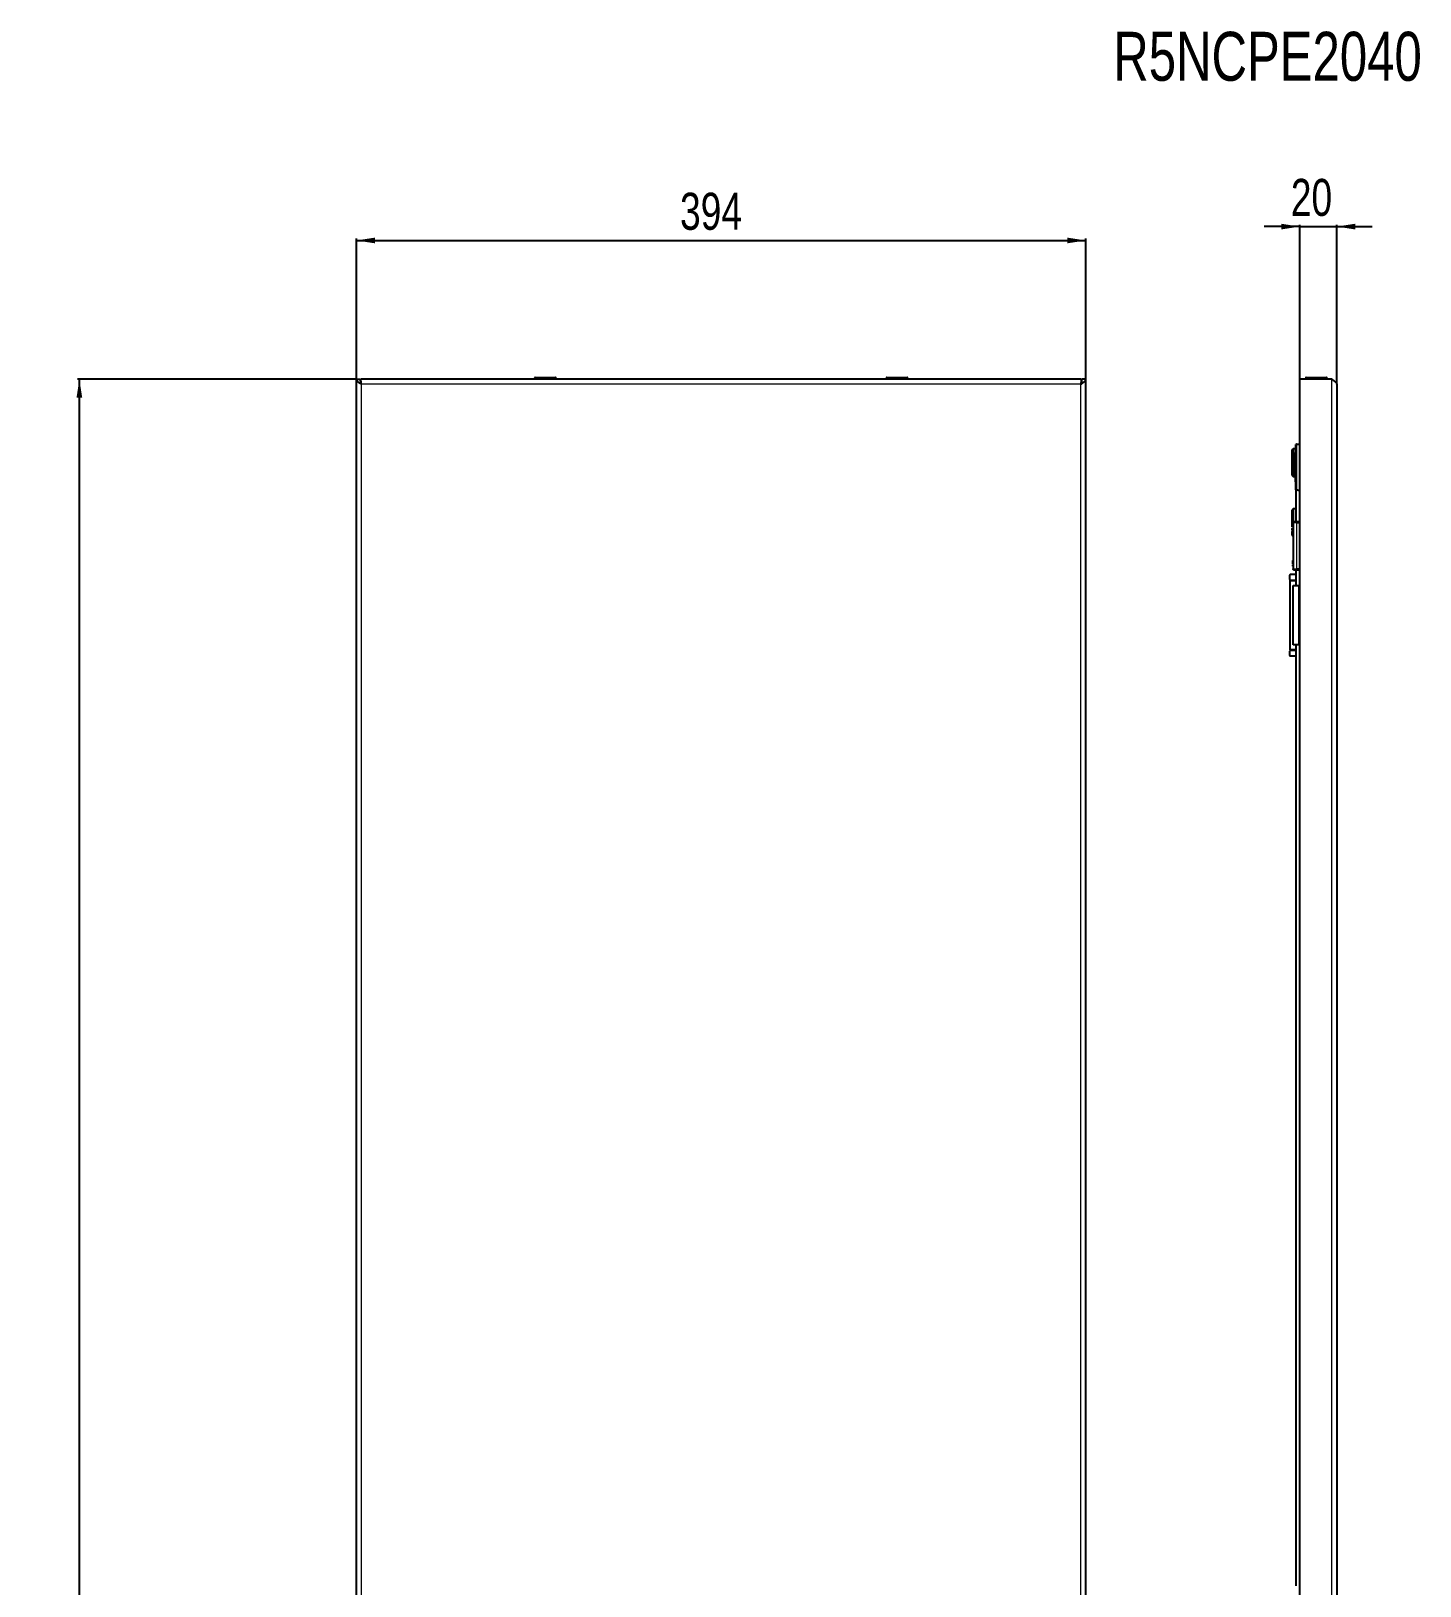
# Model space of a CAD drawing. Header units: millimetres. Extents: x -188 to 1345, y -1228 to 1043.
# Drawn here: x -188 to 562, y 203 to 1043 of the extents above; entities that cross this region are included whole.
import ezdxf

# ---------------------------------------------------------------- set-up
doc = ezdxf.new("R2010")
doc.units = ezdxf.units.MM
doc.layers.add('FORMAT', color=7, linetype='Continuous')
doc.styles.add('SLDTEXTSTYLE0', font='TXT', dxfattribs={"width": 0.75})
doc.dimstyles.new('SLDDIMSTYLE0', dxfattribs={"dimtxt": 20, "dimasz": 10, "dimexe": 0, "dimexo": 0.0625, "dimgap": 5, "dimtad": 2, "dimdec": 1, "dimrnd": 1e-09, "dimzin": 12, "dimdsep": 46, "dimtxsty": 'SLDTEXTSTYLE0', "dimsah": 1, "dimcen": 0.09, "dimadec": 0, "dimazin": 3, "dimtfac": 1, "dimtofl": 0, "dimtmove": 0, "dimatfit": 3, "dimfxl": 0, "dimfrac": 2, "dimtolj": 1, "dimtzin": 12, "dimarcsym": 0})
doc.dimstyles.new('SLDDIMSTYLE1', dxfattribs={"dimtxt": 20, "dimasz": 10, "dimexe": 0, "dimexo": 0.0625, "dimgap": 5, "dimtad": 2, "dimdec": 1, "dimrnd": 1e-09, "dimzin": 12, "dimdsep": 46, "dimtxsty": 'SLDTEXTSTYLE0', "dimsah": 1, "dimcen": 0.09, "dimadec": 0, "dimazin": 3, "dimtfac": 1, "dimtmove": 0, "dimatfit": 0, "dimfxl": 0, "dimfrac": 2, "dimtolj": 1, "dimtzin": 12, "dimarcsym": 0})

# ---------------------------------------------------------------- blocks, each defined once
blk = doc.blocks.new('_D')
at = {"layer": 'FORMAT'}
for p, q in [((-12.31, 855.03), (-12.31, 931.02)), ((-12.31, 930.02), (381.69, 930.02)), ((381.69, 855.03), (381.69, 931.02))]:
    blk.add_line(p, q, dxfattribs=at)
for points in [[(-12.31, 930.02), (-2.31, 928.48), (-2.31, 931.56)], [(381.69, 930.02), (371.69, 931.56), (371.69, 928.48)]]:
    blk.add_solid(points, dxfattribs=at)
at = {"layer": 'FORMAT', "insert": (162.52, 955.8), "char_height": 20, "attachment_point": 1, "style": 'SLDTEXTSTYLE0'}
blk.add_mtext('394', dxfattribs=at)
blk = doc.blocks.new('_D_1')
at = {"layer": 'FORMAT'}
for p, q in [((-12.32, 855.02), (-162.97, 855.02)), ((-161.97, -1099.98), (-161.97, 855.02)), ((-12.32, -1099.98), (-162.97, -1099.98))]:
    blk.add_line(p, q, dxfattribs=at)
for points in [[(-161.97, 855.02), (-163.51, 845.02), (-160.43, 845.02)], [(-161.97, -1099.98), (-160.43, -1089.98), (-163.51, -1089.98)]]:
    blk.add_solid(points, dxfattribs=at)
at = {"layer": 'FORMAT', "insert": (-187.75, -77.12), "char_height": 20, "attachment_point": 1, "rotation": 90, "style": 'SLDTEXTSTYLE0'}
blk.add_mtext('1955', dxfattribs=at)
blk = doc.blocks.new('_D_3')
at = {"layer": 'FORMAT'}
for p, q in [((497.27, 937.52), (478.04, 937.52)), ((497.27, 855.03), (497.27, 938.52)), ((497.27, 937.52), (517.27, 937.52)), ((517.27, 852.43), (517.27, 938.52)), ((517.27, 937.52), (536.5, 937.52))]:
    blk.add_line(p, q, dxfattribs=at)
for points in [[(497.27, 937.52), (487.27, 939.06), (487.27, 935.98)], [(517.27, 937.52), (527.27, 935.98), (527.27, 939.06)]]:
    blk.add_solid(points, dxfattribs=at)
at = {"layer": 'FORMAT', "insert": (492.49, 963.3), "char_height": 20, "attachment_point": 1, "style": 'SLDTEXTSTYLE0'}
blk.add_mtext('20', dxfattribs=at)

msp = doc.modelspace()

# ---------------------------------------------------------------- linework, layer by layer
at = {"color": 7, "linetype": 'Continuous', "lineweight": 25}
for p, q in [((-12.31, 855.02), (-10.31, 855.02)), ((-12.31, -1099.98), (-12.31, 855.02)), ((-10.01, 853.29), (-10.01, 855.02)), ((379.39, 855.02), (-10.01, 855.02)), ((83.94, 855.77), (83.94, 855.02)), ((84.19, 856.02), (95.19, 856.02)), ((95.44, 855.02), (95.44, 855.77)), ((273.94, 855.77), (273.94, 855.02)), ((274.19, 856.02), (276.68, 856.02)), ((276.68, 856.02), (285.19, 856.02)), ((285.44, 855.02), (285.44, 855.77)), ((379.39, 855.02), (379.39, 853.29)), ((381.69, 855.02), (379.69, 855.02)), ((381.69, -1099.98), (381.69, 855.02)), ((497.27, -1099.98), (497.27, 855.02)), ((514.67, 855.02), (497.27, 855.02)), ((500.52, 855.77), (500.52, 855.02)), ((500.77, 856.02), (501.67, 856.02)), ((501.67, 856.02), (511.77, 856.02)), ((512.02, 855.02), (512.02, 855.77)), ((517.27, 852.42), (517.27, -44.98)), ((493.77, 817.52), (493.27, 817.02)), ((493.27, 803.02), (493.27, 817.02)), ((495.27, 817.52), (493.77, 817.52)), ((493.77, 817.52), (493.77, 802.52)), ((495.07, 815.37), (495.27, 815.37)), ((495.07, 813.38), (495.07, 815.37)), ((495.27, 795.32), (495.27, 819.72)), ((495.57, 820.02), (497.27, 820.02)), ((495.05, 808.96), (495.07, 808.96)), ((495.07, 813.38), (495.27, 813.38)), ((495.07, 811.41), (495.07, 813.38)), ((495.07, 811.41), (495.27, 811.41)), ((495.07, 810.37), (495.27, 810.37)), ((495.07, 809.32), (495.07, 810.37)), ((495.07, 809.32), (495.27, 809.32)), ((495.07, 807.93), (495.07, 809.32)), ((495.07, 807.93), (495.27, 807.93)), ((495.07, 807.45), (495.07, 807.93)), ((495.07, 807.45), (495.27, 807.45)), ((495.07, 806.65), (495.07, 807.45)), ((495.07, 806.65), (495.27, 806.65)), ((495.07, 805.87), (495.07, 806.65)), ((493.27, 803.02), (493.77, 802.52)), ((493.77, 802.52), (495.07, 802.52)), ((495.27, 805.74), (495.05, 805.74)), ((495.07, 802.42), (495.27, 802.42)), ((495.07, 802.08), (495.07, 802.42)), ((495.07, 802.08), (495.27, 802.08)), ((495.07, 801.41), (495.07, 802.08)), ((495.07, 801.41), (495.27, 801.41)), ((495.07, 800.38), (495.27, 800.38)), ((495.07, 800.27), (495.07, 800.38)), ((495.07, 800.27), (495.27, 800.27)), ((495.07, 800.02), (495.07, 800.27)), ((495.07, 799.67), (495.07, 800.02)), ((495.07, 800.02), (495.27, 800.02)), ((495.07, 799.67), (495.27, 799.67)), ((495.27, 795.02), (495.27, 778.02)), ((495.27, 795.02), (495.57, 795.02)), ((496.22, 795.02), (495.57, 795.02)), ((496.22, 795.02), (497.27, 795.02)), ((493.77, 785.02), (493.27, 784.52)), ((493.27, 775.3), (493.27, 784.52)), ((495.27, 785.02), (493.77, 785.02)), ((493.77, 785.02), (493.77, 777.84)), ((493.27, 773.62), (493.27, 774.31)), ((493.67, 777.52), (493.67, 752.52)), ((497.16, 778.02), (495.67, 778.02)), ((493.27, 770.52), (493.27, 772.81)), ((493.27, 770.52), (493.67, 770.12)), ((491.72, 749.02), (491.72, 747.02)), ((495.27, 749.52), (492.22, 749.52)), ((495.27, 752.02), (495.27, 743.52)), ((495.67, 752.02), (497.27, 752.02)), ((492.22, 746.52), (495.27, 746.52)), ((492.22, 746.52), (492.22, 746.22)), ((492.22, 708.82), (492.22, 746.22)), ((492.22, 746.22), (495.22, 746.22)), ((493.77, 743.52), (496.77, 743.52)), ((493.77, 711.52), (493.77, 743.52)), ((494.72, 746.52), (494.72, 746.22)), ((495.22, 746.22), (495.27, 746.22)), ((497.27, 743.52), (496.77, 743.52)), ((491.72, 708.02), (491.72, 706.02)), ((495.22, 708.82), (492.22, 708.82)), ((492.22, 708.82), (492.22, 708.52)), ((495.27, 708.52), (492.22, 708.52)), ((496.77, 711.52), (493.77, 711.52)), ((494.72, 708.82), (494.72, 708.52)), ((495.27, 708.82), (495.22, 708.82)), ((495.27, 711.52), (495.27, 203.02)), ((496.77, 711.52), (497.27, 711.52)), ((492.22, 705.52), (495.27, 705.52))]:
    msp.add_line(p, q, dxfattribs=at)
at = {"color": 8, "linetype": 'Continuous', "lineweight": 18}
for p, q in [((-9.71, 852.42), (-9.71, -45.01)), ((379.09, 852.42), (-9.71, 852.42)), ((95.44, 855.77), (83.94, 855.77)), ((276.55, 855.77), (273.94, 855.77)), ((285.44, 855.77), (276.55, 855.77)), ((379.09, -1097.38), (379.09, 852.42)), ((501.46, 855.77), (500.52, 855.77)), ((512.02, 855.77), (501.46, 855.77)), ((514.67, -1099.98), (514.67, 855.02)), ((495.27, 819.72), (495.57, 819.72)), ((495.57, 820.02), (495.57, 819.72)), ((495.57, 819.72), (495.57, 795.32)), ((497.27, 819.72), (495.57, 819.72)), ((495.07, 804.15), (495.27, 804.15)), ((495.57, 795.32), (495.27, 795.32)), ((495.57, 795.32), (495.57, 795.02)), ((495.57, 795.32), (497.27, 795.32)), ((495.67, 752.52), (495.67, 777.52)), ((495.67, 777.52), (497.27, 777.52)), ((497.27, 752.52), (495.67, 752.52)), ((495.22, 746.22), (495.22, 746.52)), ((495.22, 743.52), (495.22, 746.22)), ((496.77, 711.52), (496.77, 743.52)), ((495.22, 708.82), (495.22, 711.52)), ((495.22, 708.52), (495.22, 708.82))]:
    msp.add_line(p, q, dxfattribs=at)
at = {"color": 7, "linetype": 'Continuous', "lineweight": 25}
for centre, radius, start, end in [((84.19, 855.77), 0.25, 90, 180), ((95.19, 855.77), 0.25, 0, 90), ((274.19, 855.77), 0.25, 90, 180), ((285.19, 855.77), 0.25, 0, 90), ((500.77, 855.77), 0.25, 90, 180), ((511.77, 855.77), 0.25, 0, 90), ((495.57, 819.72), 0.3, 90, 180), ((495.57, 795.32), 0.3, 180, 270), ((492.22, 749.02), 0.5, 90, 180), ((492.22, 747.02), 0.5, 180, 270), ((492.22, 708.02), 0.5, 90, 180), ((492.22, 706.02), 0.5, 180, 270)]:
    msp.add_arc(centre, radius, start, end, dxfattribs=at)
for points, knots in [([(-12.31, 855.02), (-12.31, 854.91), (-12.29, 854.8), (-12.23, 854.59), (-12.18, 854.48), (-12.04, 854.26), (-11.96, 854.15), (-11.78, 853.94), (-11.67, 853.83), (-11.42, 853.61), (-11.29, 853.5), (-11.01, 853.29), (-10.86, 853.18), (-10.39, 852.85), (-10.05, 852.64), (-9.71, 852.42)], [0, 0, 0, 0, 0.125, 0.125, 0.25, 0.25, 0.375, 0.375, 0.5, 0.5, 0.625, 0.625, 0.75, 0.75, 1, 1, 1, 1]), ([(-10.31, 855.02), (-10.31, 854.59), (-10.24, 854.16), (-10.02, 853.29), (-9.87, 852.86), (-9.71, 852.42)], [0, 0, 0, 0, 0.5, 0.5, 1, 1, 1, 1]), ([(-9.71, 852.42), (-9.73, 852.76), (-9.76, 853.1), (-9.81, 853.73), (-9.83, 854.02), (-9.88, 854.5), (-9.91, 854.69), (-9.96, 854.95), (-9.98, 855.02), (-10.01, 855.02)], [0, 0, 0, 0, 0.25, 0.25, 0.5, 0.5, 0.75, 0.75, 1, 1, 1, 1]), ([(379.09, 852.42), (379.26, 852.53), (379.43, 852.64), (379.77, 852.86), (379.93, 852.96), (380.25, 853.18), (380.4, 853.29), (380.68, 853.51), (380.81, 853.61), (381.05, 853.83), (381.16, 853.94), (381.35, 854.15), (381.43, 854.26), (381.62, 854.59), (381.69, 854.8), (381.69, 855.02)], [0, 0, 0, 0, 0.125, 0.125, 0.25, 0.25, 0.375, 0.375, 0.5, 0.5, 0.625, 0.625, 0.75, 0.75, 1, 1, 1, 1]), ([(379.39, 855.02), (379.37, 855.02), (379.34, 854.95), (379.29, 854.69), (379.27, 854.5), (379.22, 854.02), (379.19, 853.73), (379.14, 853.1), (379.12, 852.76), (379.09, 852.42)], [0, 0, 0, 0, 0.25, 0.25, 0.5, 0.5, 0.75, 0.75, 1, 1, 1, 1]), ([(379.09, 852.42), (379.25, 852.86), (379.4, 853.29), (379.63, 854.15), (379.69, 854.59), (379.69, 855.02)], [0, 0, 0, 0, 0.5, 0.5, 1, 1, 1, 1]), ([(514.67, 855.02), (514.84, 854.91), (515.01, 854.8), (515.35, 854.59), (515.51, 854.48), (515.83, 854.26), (515.98, 854.15), (516.26, 853.94), (516.39, 853.83), (516.63, 853.61), (516.74, 853.5), (516.93, 853.29), (517.01, 853.18), (517.21, 852.85), (517.27, 852.64), (517.27, 852.42)], [0, 0, 0, 0, 0.125, 0.125, 0.25, 0.25, 0.375, 0.375, 0.5, 0.5, 0.625, 0.625, 0.75, 0.75, 1, 1, 1, 1]), ([(495.07, 810.55), (495.07, 810.59), (495.07, 810.87), (495.07, 811.16), (495.07, 811.41)], [0, 0, 0, 0, 0.1394984, 1, 1, 1, 1]), ([(495.07, 804.15), (495.07, 804.48), (495.07, 805.08), (495.07, 805.65), (495.07, 805.68), (495.07, 805.69)], [0, 0, 0, 0, 0.415678, 0.776277, 1, 1, 1, 1]), ([(495.07, 802.42), (495.07, 802.76), (495.07, 803.39), (495.07, 803.91), (495.07, 804.15)], [0, 0, 0, 0, 0.5368, 1, 1, 1, 1]), ([(495.07, 800.38), (495.07, 800.52), (495.07, 800.79), (495.07, 801.22), (495.07, 801.41)], [0, 0, 0, 0, 0.547643, 1, 1, 1, 1]), ([(493.37, 775.52), (493.37, 775.58), (493.37, 775.66), (493.37, 775.75), (493.37, 775.84), (493.37, 775.97), (493.37, 776), (493.37, 776.02)], [0, 0, 0, 0, 0.124693, 0.187182, 0.249773, 0.500039, 1, 1, 1, 1]), ([(493.37, 775.32), (493.37, 775.32), (493.37, 775.32), (493.37, 775.33), (493.37, 775.34), (493.37, 775.37), (493.37, 775.41), (493.37, 775.45), (493.37, 775.49), (493.37, 775.51), (493.37, 775.52)], [0, 0, 0, 0, 0.128825, 0.180169, 0.243397, 0.36986, 0.499864, 0.749649, 0.843476, 1, 1, 1, 1]), ([(493.37, 773.81), (493.37, 773.88), (493.37, 774.04), (493.37, 774.26), (493.37, 774.44), (493.37, 774.6), (493.37, 774.71), (493.37, 774.72), (493.37, 774.73)], [0, 0, 0, 0, 0.1250486, 0.2498861, 0.3708558, 0.4998199, 0.7496086, 1, 1, 1, 1]), ([(493.37, 772.96), (493.37, 772.97), (493.37, 772.98), (493.37, 773.07), (493.37, 773.16), (493.37, 773.29), (493.37, 773.5), (493.37, 773.68), (493.37, 773.81)], [0, 0, 0, 0, 0.25007, 0.379181, 0.500499, 0.62417, 0.750842, 1, 1, 1, 1]), ([(493.37, 757.08), (493.37, 757.07), (493.37, 757.06), (493.37, 756.98), (493.37, 756.88), (493.37, 756.75), (493.37, 756.54), (493.37, 756.36), (493.37, 756.24)], [0, 0, 0, 0, 0.25007, 0.379559, 0.500499, 0.624556, 0.750843, 1, 1, 1, 1]), ([(493.37, 756.24), (493.37, 756.2), (493.37, 756.12), (493.37, 755.96), (493.37, 755.78), (493.37, 755.6), (493.37, 755.44), (493.37, 755.33), (493.37, 755.32), (493.37, 755.32)], [0, 0, 0, 0, 0.062637, 0.125278, 0.250072, 0.374841, 0.499994, 0.749696, 1, 1, 1, 1]), ([(493.37, 754.73), (493.37, 754.73), (493.37, 754.72), (493.37, 754.71), (493.37, 754.7), (493.37, 754.68), (493.37, 754.62), (493.37, 754.56), (493.37, 754.52)], [0, 0, 0, 0, 0.13107, 0.182437, 0.243796, 0.371388, 0.500442, 1, 1, 1, 1]), ([(493.37, 754.52), (493.37, 754.49), (493.37, 754.44), (493.37, 754.36), (493.37, 754.29), (493.37, 754.2), (493.37, 754.07), (493.37, 754.04), (493.37, 754.02)], [0, 0, 0, 0, 0.062686, 0.125173, 0.187628, 0.250185, 0.500314, 1, 1, 1, 1])]:
    msp.add_open_spline(points, degree=3, knots=knots, dxfattribs=at)
for points in [[(493.67, 777.52), (493.68, 777.59), (493.69, 777.72), (493.81, 777.88), (493.98, 778), (494.11, 778.01), (494.17, 778.02)], [(495.67, 778.02), (495.48, 778.02), (495.08, 778.02), (494.59, 778.02), (494.24, 778.02), (494.19, 778.02), (494.17, 778.02)], [(494.17, 752.02), (494.11, 752.03), (493.98, 752.04), (493.81, 752.16), (493.69, 752.32), (493.68, 752.46), (493.67, 752.52)], [(494.17, 752.02), (494.19, 752.02), (494.24, 752.02), (494.59, 752.02), (495.08, 752.02), (495.48, 752.02), (495.67, 752.02)]]:
    msp.add_open_spline(points, degree=3, dxfattribs=at)
at = {"color": 8, "linetype": 'Continuous', "lineweight": 18}
for points in [[(495.67, 777.52), (495.41, 777.52), (494.89, 777.52), (494.23, 777.52), (493.76, 777.52), (493.7, 777.52), (493.67, 777.52)], [(495.67, 778.02), (495.67, 778.01), (495.67, 778), (495.67, 777.88), (495.67, 777.72), (495.67, 777.59), (495.67, 777.52)], [(493.67, 752.52), (493.7, 752.52), (493.76, 752.52), (494.23, 752.52), (494.89, 752.52), (495.41, 752.52), (495.67, 752.52)], [(495.67, 752.52), (495.67, 752.46), (495.67, 752.32), (495.67, 752.16), (495.67, 752.04), (495.67, 752.03), (495.67, 752.02)]]:
    msp.add_open_spline(points, degree=3, dxfattribs=at)

# ---------------------------------------------------------------- texts
at = {"layer": 'FORMAT', "insert": (396.57, 1042.76), "char_height": 26.458, "attachment_point": 1, "style": 'SLDTEXTSTYLE0'}
msp.add_mtext('R5NCPE2040', dxfattribs=at)

# ---------------------------------------------------------------- dimensions: what is measured, and where the dimension line sits
at = {"layer": 'FORMAT'}
for base, p1, p2, dimstyle, picture, middle in [((517.27, 937.52), (497.27, 855.02), (517.27, 852.42), 'SLDDIMSTYLE1', '_D_3', (507.27, 937.52)), ((381.69, 930.02), (-12.31, 855.02), (381.69, 855.02), 'SLDDIMSTYLE0', '_D', (184.69, 930.02))]:
    dim = msp.add_linear_dim(base=base, p1=p1, p2=p2, dimstyle=dimstyle, dxfattribs=at)
    dim.commit()
    dim.dimension.update_dxf_attribs({"geometry": picture, "text_midpoint": middle, "dimtype": 160})
dim = msp.add_linear_dim(base=(-161.97, 855.02), p1=(-12.31, -1099.98), p2=(-12.31, 855.02), angle=90, dimstyle='SLDDIMSTYLE0', dxfattribs=at)
dim.commit()
dim.dimension.update_dxf_attribs({"geometry": '_D_1', "text_midpoint": (-161.97, -47.57), "dimtype": 160})

doc.saveas('drawing.dxf')
